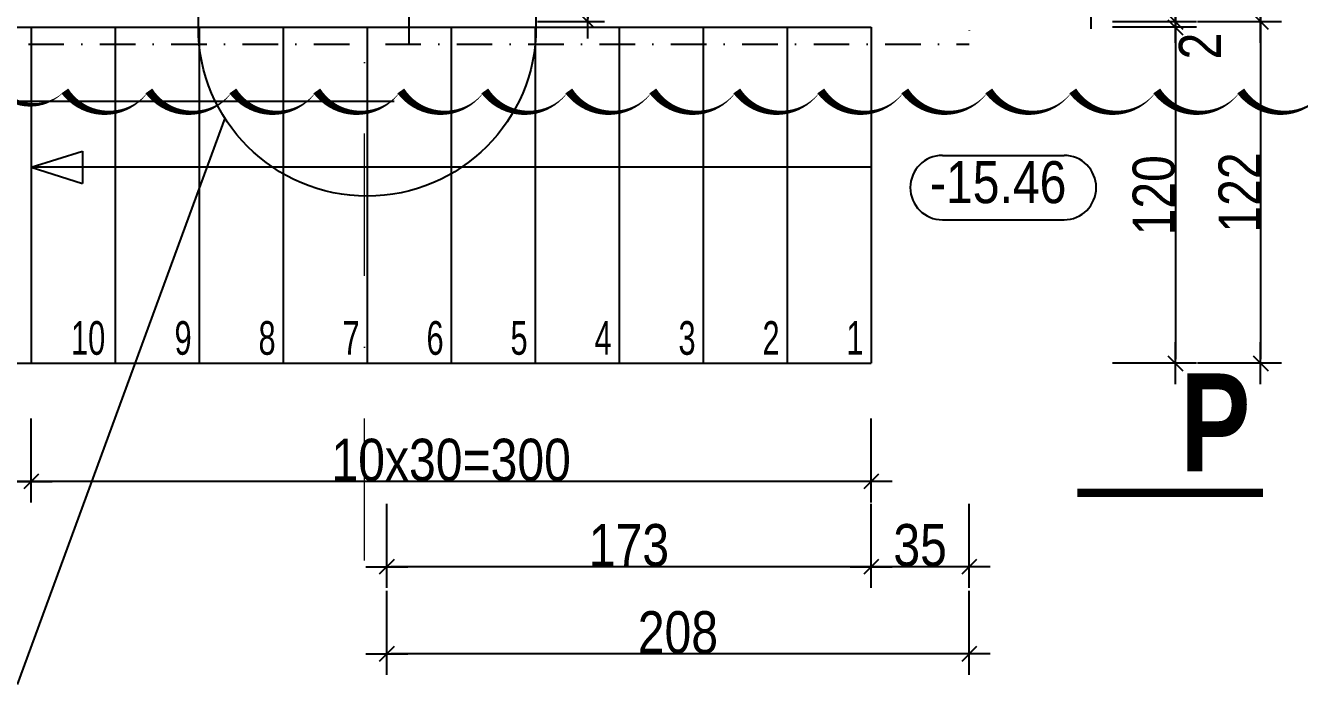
# Model space of a CAD drawing. Header units: millimetres. Extents: x 0 to 23921, y -3644 to 563.
# Drawn here: x 21399.2 to 21854.3, y -3063.5 to -2828.2 of the extents above; entities that cross this region are included whole.
import ezdxf
from ezdxf.enums import TextEntityAlignment as Align

# ---------------------------------------------------------------- set-up
doc = ezdxf.new("R2010")
doc.units = ezdxf.units.MM
doc.linetypes.add('TIRETPTX2', pattern=[50.8, 25.4, -12.7, 0, -12.7])
for name, color, linetype in [('01_cote_gen', 4, 'Continuous'), ('01_linteaux', 2, 'Continuous'), ('01_poch_murs', 253, 'Continuous'), ('01_texte', 230, 'Continuous'), ('AA_COTES', 2, 'Continuous')]:
    doc.layers.add(name, color=color, linetype=linetype)
doc.layers.add('01_tram_axes', color=2, linetype='TIRETPTX2', lineweight=9)
doc.styles.add('ARIAL NA', font='ARIALN.TTF')
doc.styles.add('impact', font='impact.ttf')
doc.styles.add('STYLE2', font='ARIALN.TTF')
doc.dimstyles.new('JB50', dxfattribs={"dimscale": 0.1, "dimtxt": 150, "dimasz": 15, "dimexe": 0.1, "dimexo": 0.1, "dimgap": 0.09, "dimtad": 1, "dimdec": 1, "dimdsep": 46, "dimtxsty": 'STYLE2', "dimblk1": 'BOND_G', "dimblk2": 'BOND_D', "dimsah": 1, "dimcen": 1.5, "dimdle": 0.01, "dimse1": 1, "dimse2": 1, "dimclrd": 4, "dimclre": 2, "dimclrt": 6, "dimazin": 2, "dimtfac": 2.333333, "dimtdec": 1, "dimtix": 1, "dimtmove": 2, "dimatfit": 3, "dimldrblk": 'BOND_G', "dimfxl": 1, "dimtolj": 1, "dimtzin": 0, "dimarcsym": 0})
doc.dimstyles.new('JB50res', dxfattribs={"dimscale": 0.1, "dimtxt": 120, "dimasz": 12, "dimexe": 0.1, "dimexo": 0.1, "dimgap": 0.09, "dimtad": 1, "dimdec": 1, "dimdsep": 46, "dimtxsty": 'STYLE2', "dimblk1": 'BOND_G', "dimblk2": 'BOND_D', "dimsah": 1, "dimcen": 1.5, "dimdle": 0.01, "dimse1": 1, "dimse2": 1, "dimclrd": 4, "dimclre": 2, "dimclrt": 6, "dimazin": 2, "dimtfac": 2.333333, "dimtdec": 1, "dimtix": 1, "dimtmove": 2, "dimatfit": 3, "dimldrblk": 'BOND_G', "dimfxl": 1, "dimtolj": 1, "dimtzin": 0, "dimarcsym": 0})

# ---------------------------------------------------------------- blocks, each defined once
blk = doc.blocks.new('BOND_G')
at = {"layer": 'AA_COTES', "color": 0}
for p, q in [((0, -5), (0, 15)), ((5, 0), (-5, 0)), ((1.77, 1.77), (-1.77, -1.77))]:
    blk.add_line(p, q, dxfattribs=at)
blk = doc.blocks.new('BOND_D')
at = {"layer": 'AA_COTES', "color": 0}
for p, q in [((0, 5), (0, -15)), ((5, 0), (-5, 0)), ((-1.77, -1.77), (1.77, 1.77))]:
    blk.add_line(p, q, dxfattribs=at)
blk = doc.blocks.new('*D2309')
at = {"layer": '01_cote_gen', "color": 4, "lineweight": -2, "transparency": 16777216}
blk.add_line((21840.4, -1905.33), (21840.4, -2825.33), dxfattribs=at)
at = {"layer": 'Defpoints', "color": 0, "transparency": 16777216}
for p in [(21804.05, -1903.83), (21741.81, -2826.83), (21840.4, -2826.83)]:
    blk.add_point(p, dxfattribs=at)
at = {"layer": '01_cote_gen', "color": 4, "lineweight": -2, "transparency": 16777216, "xscale": 1.5, "yscale": 1.5, "zscale": 1.5}
for name, p, rotation in [('BOND_G', (21840.4, -1903.83), 90), ('BOND_D', (21840.4, -2826.83), 270)]:
    blk.add_blockref(name, p, dxfattribs=dict(at, rotation=rotation))
at = {"layer": '01_cote_gen', "color": 6, "transparency": 16777216, "insert": (21832.73, -2365.33), "char_height": 15, "attachment_point": 5, "rotation": 90, "style": 'STYLE2'}
blk.add_mtext('\\A1;923', dxfattribs=at)
blk = doc.blocks.new('*D2312')
at = {"layer": '01_cote_gen', "color": 4, "lineweight": -2, "transparency": 16777216}
blk.add_line((21809.96, -2230.33), (21809.96, -2825.33), dxfattribs=at)
at = {"layer": 'Defpoints', "color": 0, "transparency": 16777216}
for p in [(21787.46, -2228.83), (21741.81, -2826.83), (21809.96, -2826.83)]:
    blk.add_point(p, dxfattribs=at)
at = {"layer": '01_cote_gen', "color": 4, "lineweight": -2, "transparency": 16777216, "xscale": 1.5, "yscale": 1.5, "zscale": 1.5}
for name, p, rotation in [('BOND_G', (21809.96, -2228.83), 90), ('BOND_D', (21809.96, -2826.83), 270)]:
    blk.add_blockref(name, p, dxfattribs=dict(at, rotation=rotation))
at = {"layer": '01_cote_gen', "color": 6, "transparency": 16777216, "insert": (21802.3, -2527.83), "char_height": 15, "attachment_point": 5, "rotation": 90, "style": 'STYLE2'}
blk.add_mtext('\\A1;598', dxfattribs=at)
blk = doc.blocks.new('*D2677')
at = {"layer": '01_cote_gen', "color": 4, "lineweight": -2, "transparency": 16777216}
blk.add_line((21699.78, -3021.51), (21529.78, -3021.51), dxfattribs=at)
at = {"layer": 'Defpoints', "color": 0, "transparency": 16777216}
for p in [(21528.28, -2862.62), (21701.28, -2940.62), (21528.28, -3021.51)]:
    blk.add_point(p, dxfattribs=at)
at = {"layer": '01_cote_gen', "color": 4, "lineweight": -2, "transparency": 16777216, "xscale": 1.5, "yscale": 1.5, "zscale": 1.5, "rotation": 180}
blk.add_blockref('BOND_D', (21528.28, -3021.51), dxfattribs=at)
at = {"layer": '01_cote_gen', "color": 4, "lineweight": -2, "transparency": 16777216, "xscale": 1.5, "yscale": 1.5, "zscale": 1.5}
blk.add_blockref('BOND_G', (21701.28, -3021.51), dxfattribs=at)
at = {"layer": '01_cote_gen', "color": 6, "transparency": 16777216, "insert": (21614.78, -3013.85), "char_height": 15, "attachment_point": 5, "style": 'STYLE2'}
blk.add_mtext('\\A1;173', dxfattribs=at)
blk = doc.blocks.new('*D2678')
at = {"layer": '01_cote_gen', "color": 4, "lineweight": -2, "transparency": 16777216}
for p, q in [((21809.96, -2825.33), (21809.96, -2823.83)), ((21809.96, -2828.83), (21809.96, -2826.83)), ((21809.96, -2830.33), (21809.96, -2831.83))]:
    blk.add_line(p, q, dxfattribs=at)
at = {"layer": 'Defpoints', "color": 0, "transparency": 16777216}
for p in [(21524.65, -2826.83), (21524.65, -2828.83), (21809.96, -2826.83)]:
    blk.add_point(p, dxfattribs=at)
at = {"layer": '01_cote_gen', "color": 4, "lineweight": -2, "transparency": 16777216, "xscale": 1.5, "yscale": 1.5, "zscale": 1.5}
for name, p, rotation in [('BOND_D', (21809.96, -2826.83), 270), ('BOND_G', (21809.96, -2828.83), 90)]:
    blk.add_blockref(name, p, dxfattribs=dict(at, rotation=rotation))
at = {"layer": '01_cote_gen', "color": 6, "transparency": 16777216, "insert": (21818.71, -2835.54), "char_height": 15, "attachment_point": 5, "rotation": 90, "style": 'STYLE2'}
blk.add_mtext('\\A1;2', dxfattribs=at)
blk = doc.blocks.new('*D2679')
at = {"layer": '01_cote_gen', "color": 4, "lineweight": -2, "transparency": 16777216}
blk.add_line((21809.96, -2830.33), (21809.96, -2947.33), dxfattribs=at)
at = {"layer": 'Defpoints', "color": 0, "transparency": 16777216}
for p in [(21791.01, -2828.83), (21701.28, -2948.83), (21809.96, -2948.83)]:
    blk.add_point(p, dxfattribs=at)
at = {"layer": '01_cote_gen', "color": 4, "lineweight": -2, "transparency": 16777216, "xscale": 1.5, "yscale": 1.5, "zscale": 1.5}
for name, p, rotation in [('BOND_G', (21809.96, -2828.83), 90), ('BOND_D', (21809.96, -2948.83), 270)]:
    blk.add_blockref(name, p, dxfattribs=dict(at, rotation=rotation))
at = {"layer": '01_cote_gen', "color": 6, "transparency": 16777216, "insert": (21802.3, -2888.83), "char_height": 15, "attachment_point": 5, "rotation": 90, "style": 'STYLE2'}
blk.add_mtext('\\A1;120', dxfattribs=at)
blk = doc.blocks.new('*D2680')
at = {"layer": '01_cote_gen', "color": 4, "lineweight": -2, "transparency": 16777216}
blk.add_line((21840.4, -2828.33), (21840.4, -2947.33), dxfattribs=at)
at = {"layer": 'Defpoints', "color": 0, "transparency": 16777216}
for p in [(21828.54, -2826.83), (21817.46, -2948.83), (21840.4, -2948.83)]:
    blk.add_point(p, dxfattribs=at)
at = {"layer": '01_cote_gen', "color": 4, "lineweight": -2, "transparency": 16777216, "xscale": 1.5, "yscale": 1.5, "zscale": 1.5}
for name, p, rotation in [('BOND_G', (21840.4, -2826.83), 90), ('BOND_D', (21840.4, -2948.83), 270)]:
    blk.add_blockref(name, p, dxfattribs=dict(at, rotation=rotation))
at = {"layer": '01_cote_gen', "color": 6, "transparency": 16777216, "insert": (21832.86, -2887.83), "char_height": 15, "attachment_point": 5, "rotation": 90, "style": 'STYLE2'}
blk.add_mtext('\\A1;122', dxfattribs=at)
blk = doc.blocks.new('*D2681')
at = {"layer": '01_cote_gen', "color": 4, "lineweight": -2, "transparency": 16777216}
blk.add_line((21734.78, -3021.51), (21702.78, -3021.51), dxfattribs=at)
at = {"layer": 'Defpoints', "color": 0, "transparency": 16777216}
for p in [(21736.28, -2870.62), (21701.28, -2964.62), (21701.28, -3021.51)]:
    blk.add_point(p, dxfattribs=at)
at = {"layer": '01_cote_gen', "color": 4, "lineweight": -2, "transparency": 16777216, "xscale": 1.5, "yscale": 1.5, "zscale": 1.5, "rotation": 180}
blk.add_blockref('BOND_D', (21701.28, -3021.51), dxfattribs=at)
at = {"layer": '01_cote_gen', "color": 4, "lineweight": -2, "transparency": 16777216, "xscale": 1.5, "yscale": 1.5, "zscale": 1.5}
blk.add_blockref('BOND_G', (21736.28, -3021.51), dxfattribs=at)
at = {"layer": '01_cote_gen', "color": 6, "transparency": 16777216, "insert": (21718.78, -3013.85), "char_height": 15, "attachment_point": 5, "style": 'STYLE2'}
blk.add_mtext('\\A1;35', dxfattribs=at)
blk = doc.blocks.new('*D2682')
at = {"layer": '01_cote_gen', "color": 4, "lineweight": -2, "transparency": 16777216}
blk.add_line((21734.78, -3052.63), (21529.78, -3052.63), dxfattribs=at)
at = {"layer": 'Defpoints', "color": 0, "transparency": 16777216}
for p in [(21528.28, -3029.01), (21736.28, -3029.01), (21528.28, -3052.63)]:
    blk.add_point(p, dxfattribs=at)
at = {"layer": '01_cote_gen', "color": 4, "lineweight": -2, "transparency": 16777216, "xscale": 1.5, "yscale": 1.5, "zscale": 1.5, "rotation": 180}
blk.add_blockref('BOND_D', (21528.28, -3052.63), dxfattribs=at)
at = {"layer": '01_cote_gen', "color": 4, "lineweight": -2, "transparency": 16777216, "xscale": 1.5, "yscale": 1.5, "zscale": 1.5}
blk.add_blockref('BOND_G', (21736.28, -3052.63), dxfattribs=at)
at = {"layer": '01_cote_gen', "color": 6, "transparency": 16777216, "insert": (21632.28, -3044.96), "char_height": 15, "attachment_point": 5, "style": 'STYLE2'}
blk.add_mtext('\\A1;208', dxfattribs=at)
blk = doc.blocks.new('*D2683')
at = {"layer": '01_cote_gen', "color": 4, "lineweight": -2, "transparency": 16777216}
blk.add_line((21699.78, -2991.05), (21402.78, -2991.05), dxfattribs=at)
at = {"layer": 'Defpoints', "color": 0, "transparency": 16777216}
for p in [(21401.28, -2954.56), (21401.28, -2991.05), (21701.28, -2999.01)]:
    blk.add_point(p, dxfattribs=at)
at = {"layer": '01_cote_gen', "color": 4, "lineweight": -2, "transparency": 16777216, "xscale": 1.5, "yscale": 1.5, "zscale": 1.5, "rotation": 180}
blk.add_blockref('BOND_D', (21401.28, -2991.05), dxfattribs=at)
at = {"layer": '01_cote_gen', "color": 4, "lineweight": -2, "transparency": 16777216, "xscale": 1.5, "yscale": 1.5, "zscale": 1.5}
blk.add_blockref('BOND_G', (21701.28, -2991.05), dxfattribs=at)
at = {"layer": '01_cote_gen', "color": 6, "transparency": 16777216, "insert": (21551.28, -2983.38), "char_height": 15, "attachment_point": 5, "style": 'STYLE2'}
blk.add_mtext('\\A1;10x30=300', dxfattribs=at)
blk = doc.blocks.new('*D2684')
at = {"layer": '01_cote_gen', "color": 4, "lineweight": -2, "transparency": 16777216}
blk.add_line((21399.78, -2991.05), (21307.78, -2991.05), dxfattribs=at)
at = {"layer": 'Defpoints', "color": 0, "transparency": 16777216}
for p in [(21306.28, -2947.19), (21401.28, -2968.55), (21306.28, -2991.05)]:
    blk.add_point(p, dxfattribs=at)
at = {"layer": '01_cote_gen', "color": 4, "lineweight": -2, "transparency": 16777216, "xscale": 1.5, "yscale": 1.5, "zscale": 1.5, "rotation": 180}
blk.add_blockref('BOND_D', (21306.28, -2991.05), dxfattribs=at)
at = {"layer": '01_cote_gen', "color": 4, "lineweight": -2, "transparency": 16777216, "xscale": 1.5, "yscale": 1.5, "zscale": 1.5}
blk.add_blockref('BOND_G', (21401.28, -2991.05), dxfattribs=at)
at = {"layer": '01_cote_gen', "color": 6, "transparency": 16777216, "insert": (21353.78, -2983.38), "char_height": 15, "attachment_point": 5, "style": 'STYLE2'}
blk.add_mtext('\\A1;95', dxfattribs=at)
blk = doc.blocks.new('*D2690')
at = {"layer": '01_cote_gen', "color": 4, "lineweight": -2, "transparency": 16777216}
for p, q in [((21779.75, -2805.33), (21779.75, -2803.83)), ((21779.75, -2806.83), (21779.75, -2821.83)), ((21779.75, -2823.33), (21779.75, -2824.83))]:
    blk.add_line(p, q, dxfattribs=at)
at = {"layer": 'Defpoints', "color": 0, "transparency": 16777216}
for p in [(21675.81, -2806.83), (21675.81, -2821.83), (21779.75, -2821.83)]:
    blk.add_point(p, dxfattribs=at)
at = {"layer": '01_cote_gen', "color": 4, "lineweight": -2, "transparency": 16777216, "xscale": 1.5, "yscale": 1.5, "zscale": 1.5}
for name, p, rotation in [('BOND_G', (21779.75, -2806.83), 270), ('BOND_D', (21779.75, -2821.83), 90)]:
    blk.add_blockref(name, p, dxfattribs=dict(at, rotation=rotation))
at = {"layer": '01_cote_gen', "color": 6, "transparency": 16777216, "insert": (21772.09, -2814.33), "char_height": 15, "attachment_point": 5, "rotation": 90, "style": 'STYLE2'}
blk.add_mtext('\\A1;15', dxfattribs=at)
blk = doc.blocks.new('*D3281')
at = {"layer": '01_poch_murs', "color": 4, "lineweight": -2, "transparency": 16777216}
blk.add_line((21600.11, -2792.04), (21600.11, -2825.63), dxfattribs=at)
at = {"layer": 'Defpoints', "color": 0, "transparency": 16777216}
for p in [(21550.31, -2790.84), (21531.28, -2826.83), (21600.11, -2826.83)]:
    blk.add_point(p, dxfattribs=at)
at = {"layer": '01_poch_murs', "color": 4, "lineweight": -2, "transparency": 16777216, "xscale": 1.2, "yscale": 1.2, "zscale": 1.2}
for name, p, rotation in [('BOND_G', (21600.11, -2790.84), 90), ('BOND_D', (21600.11, -2826.83), 270)]:
    blk.add_blockref(name, p, dxfattribs=dict(at, rotation=rotation))
at = {"layer": '01_poch_murs', "color": 6, "transparency": 16777216, "insert": (21593.97, -2808.83), "char_height": 12, "attachment_point": 5, "rotation": 90, "style": 'STYLE2'}
blk.add_mtext('\\A1;36', dxfattribs=at)

msp = doc.modelspace()

# ---------------------------------------------------------------- linework, layer by layer
at = {"layer": '01_linteaux', "linetype": 'TIRETPTX2', "ltscale": 0.5}
for p, q in [((21736.28, -2198.83), (21736.28, -2834.83)), ((21536.28, -2834.83), (21536.28, -2781.18)), ((20890.28, -2834.83), (21736.28, -2834.83))]:
    msp.add_line(p, q, dxfattribs=at)
at = {"layer": '01_linteaux'}
for p, q in [((21014.28, -2828.83), (21701.28, -2828.83)), ((21401.28, -2828.83), (21401.28, -2948.83)), ((21431.28, -2828.83), (21431.28, -2948.83)), ((21461.28, -2828.83), (21461.28, -2948.83)), ((21491.28, -2828.83), (21491.28, -2948.83)), ((21521.28, -2828.83), (21521.28, -2948.83)), ((21551.28, -2828.83), (21551.28, -2948.83)), ((21581.28, -2828.83), (21581.28, -2948.83)), ((21611.28, -2828.83), (21611.28, -2948.83)), ((21641.28, -2828.83), (21641.28, -2948.83)), ((21671.28, -2828.83), (21671.28, -2948.83)), ((21701.28, -2828.83), (21701.28, -2948.83)), ((21401.28, -2878.83), (21419.66, -2873.1)), ((21419.66, -2873.1), (21419.66, -2884.57)), ((21701.28, -2878.83), (21401.28, -2878.83)), ((21401.28, -2878.83), (21419.66, -2884.57)), ((21014.28, -2948.83), (21701.28, -2948.83))]:
    msp.add_line(p, q, dxfattribs=at)
at = {"layer": '01_texte'}
for p, q in [((21530.94, -2855.35), (20877.8, -2855.35)), ((21470.42, -2861.23), (21396.21, -3063.55)), ((21726.76, -2874.59), (21770.18, -2874.59)), ((21726.76, -2897.58), (21770.18, -2897.58))]:
    msp.add_line(p, q, dxfattribs=at)
msp.add_lwpolyline([(21863.29, -2851.55, 0, 3, -0.520567), (21833.29, -2851.55, 0, 3, -0.520567), (21803.29, -2851.55, 0, 3, -0.520567), (21773.29, -2851.55, 0, 3, -0.520567), (21743.29, -2851.55, 0, 3, -0.520567), (21713.29, -2851.55, 0, 3, -0.520567), (21683.29, -2851.55, 0, 3, -0.520567), (21653.29, -2851.55, 0, 3, -0.520567), (21623.29, -2851.55, 0, 3, -0.520567), (21593.29, -2851.55, 0, 3, -0.520567), (21563.29, -2851.55, 0, 3, -0.520567), (21533.29, -2851.55, 0, 3, -0.520567), (21503.29, -2851.55, 0, 3, -0.520567), (21473.29, -2851.55, 0, 3, -0.520567), (21443.29, -2851.55, 0, 3, -0.520567), (21413.29, -2851.55, 0, 3, -0.520567), (21387.29, -2847.55, 0, 3, -0.520567)], format="xyseb", dxfattribs=at)
at = {"layer": '01_texte', "const_width": 3}
msp.add_lwpolyline([(21841.27, -2995.1), (21774.9, -2995.1)], dxfattribs=at)
at = {"layer": '01_texte'}
msp.add_circle((21521.28, -2828.83), 60.3, dxfattribs=at)
for centre, start, end in [((21726.76, -2886.08), 90, 270), ((21770.18, -2886.08), 270, 90)]:
    msp.add_arc(centre, 11.49, start, end, dxfattribs=at)
at = {"layer": '01_tram_axes', "color": 253, "ltscale": 2}
msp.add_line((21520.28, -3019.3), (21520.28, 470.73), dxfattribs=at)

# ---------------------------------------------------------------- texts
at = {"layer": '01_texte', "style": 'ARIAL NA'}
msp.add_text('-15.46', height=15, dxfattribs=at).set_placement((21746.67, -2896.13), align=Align.BOTTOM_CENTER)
at = {"layer": '01_texte', "style": 'ARIAL NA', "width": 0.8}
for s, p in [('10', (21415.5, -2945.77)), ('9', (21452.48, -2945.77)), ('8', (21482.48, -2945.77)), ('7', (21512.48, -2945.77)), ('6', (21542.48, -2945.77)), ('5', (21572.48, -2945.77)), ('4', (21602.48, -2945.77)), ('3', (21632.48, -2945.77)), ('2', (21662.48, -2945.77)), ('1', (21692.48, -2945.77))]:
    msp.add_text(s, height=12, dxfattribs=at).set_placement(p)
at = {"layer": '01_texte', "style": 'impact'}
msp.add_text('P', height=35, rotation=0, dxfattribs=at).set_placement((21824.24, -2997.96), align=Align.BOTTOM_CENTER)

# ---------------------------------------------------------------- dimensions: what is measured, and where the dimension line sits
at = {"layer": '01_cote_gen'}
for base, p1, p2, picture, middle in [((21840.4, -2826.83), (21804.05, -1903.83), (21741.81, -2826.83), '*D2309', (21832.73, -2365.33)), ((21809.96, -2826.83), (21787.46, -2228.83), (21741.81, -2826.83), '*D2312', (21802.3, -2527.83)), ((21779.75, -2821.83), (21675.81, -2806.83), (21675.81, -2821.83), '*D2690', (21772.09, -2814.33)), ((21809.96, -2948.83), (21791.01, -2828.83), (21701.28, -2948.83), '*D2679', (21802.3, -2888.83)), ((21840.4, -2948.83), (21828.54, -2826.83), (21817.46, -2948.83), '*D2680', (21832.86, -2887.83))]:
    dim = msp.add_linear_dim(base=base, p1=p1, p2=p2, angle=90, dimstyle='JB50', dxfattribs=at)
    dim.commit()
    dim.dimension.update_dxf_attribs({"geometry": picture, "text_midpoint": middle})
dim = msp.add_linear_dim(base=(21809.96, -2826.83), p1=(21524.65, -2828.83), p2=(21524.65, -2826.83), angle=90, dimstyle='JB50', dxfattribs=at)
dim.commit()
dim.dimension.update_dxf_attribs({"geometry": '*D2678', "text_midpoint": (21818.71, -2835.54), "dimtype": 160})
for base, p1, p2, picture, middle in [((21528.28, -3021.51), (21701.28, -2940.62), (21528.28, -2862.62), '*D2677', (21614.78, -3013.85)), ((21701.28, -3021.51), (21736.28, -2870.62), (21701.28, -2964.62), '*D2681', (21718.78, -3013.85)), ((21306.28, -2991.05), (21401.28, -2968.55), (21306.28, -2947.19), '*D2684', (21353.78, -2983.38)), ((21528.28, -3052.63), (21736.28, -3029.01), (21528.28, -3029.01), '*D2682', (21632.28, -3044.96))]:
    dim = msp.add_linear_dim(base=base, p1=p1, p2=p2, dimstyle='JB50', dxfattribs=at)
    dim.commit()
    dim.dimension.update_dxf_attribs({"geometry": picture, "text_midpoint": middle})
dim = msp.add_linear_dim(base=(21401.28, -2991.05), p1=(21701.28, -2999.01), p2=(21401.28, -2954.56), text='10x30=300', dimstyle='JB50', dxfattribs=at)
dim.commit()
dim.dimension.update_dxf_attribs({"geometry": '*D2683', "text_midpoint": (21551.28, -2983.38)})
at = {"layer": '01_poch_murs'}
dim = msp.add_linear_dim(base=(21600.11, -2826.83), p1=(21550.31, -2790.84), p2=(21531.28, -2826.83), angle=90, dimstyle='JB50res', dxfattribs=at)
dim.commit()
dim.dimension.update_dxf_attribs({"geometry": '*D3281', "text_midpoint": (21593.97, -2808.83)})

doc.saveas('drawing.dxf')
